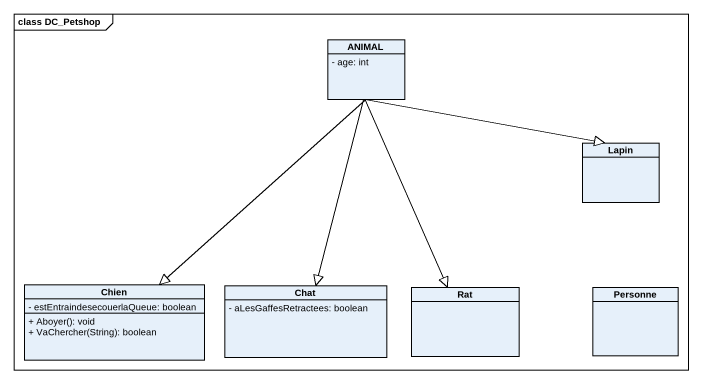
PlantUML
@startuml
mainframe class DC_Petshop
hide circle
hide empty members
skinparam classAttributeIconSize 0
class ANIMAL {
  - age: int
}
class Lapin
class Chien {
  - estEntraindesecouerlaQueue: boolean
  + Aboyer(): void
  + VaChercher(String): boolean
}
class Chat {
  - aLesGaffesRetractees: boolean
}
class Rat
class Personne
ANIMAL -right-|> Lapin
ANIMAL --|> Chien
ANIMAL --|> Chat
ANIMAL --|> Rat
@enduml
